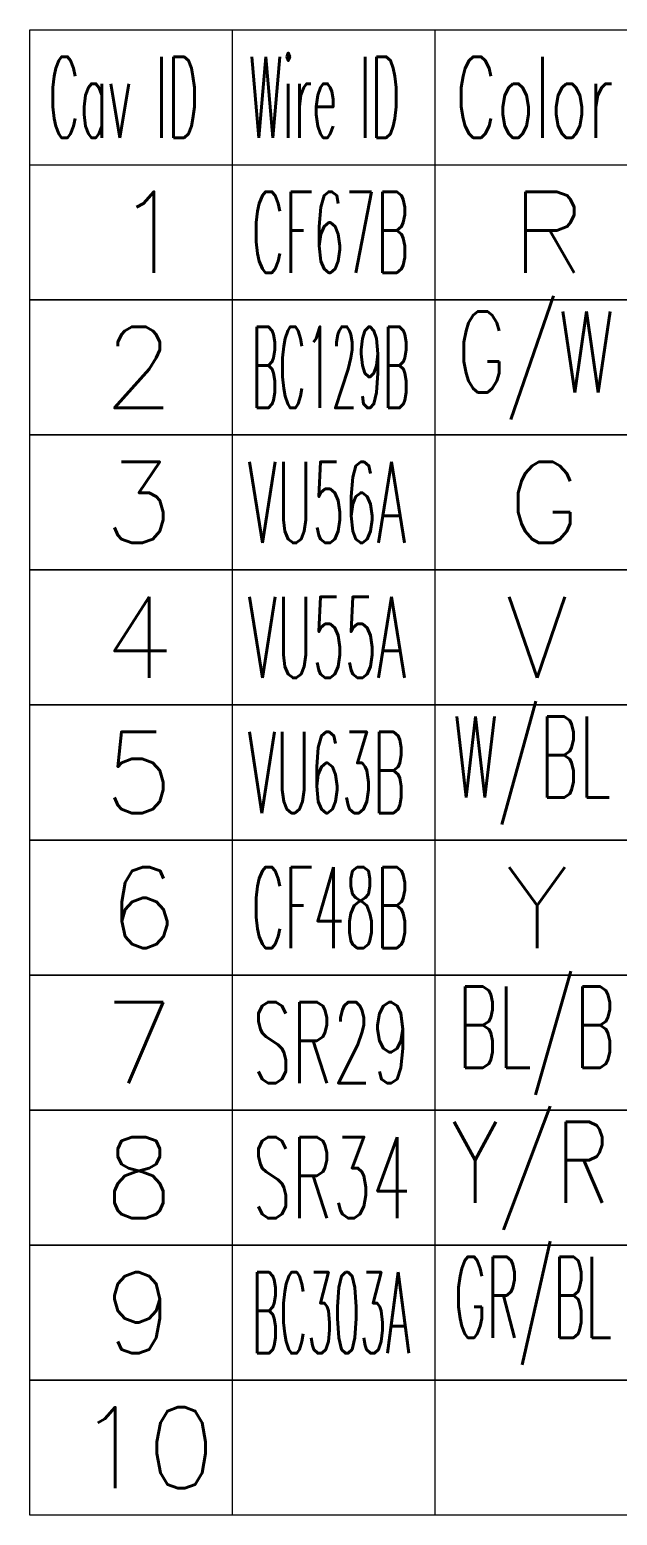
# Model space of a CAD drawing. Header units: inches. Extents: x 47316 to 59086, y 3141 to 11743.
# Drawn here: x 51175 to 51196.7, y 5687 to 5742 of the extents above; entities that cross this region are included whole.
import ezdxf

# ---------------------------------------------------------------- set-up
doc = ezdxf.new("R2010")
doc.units = ezdxf.units.IN
doc.header["$MEASUREMENT"] = 0
doc.styles.get("Standard").update_dxf_attribs({"font": ''})
doc.styles.get('Standard').set_extended_font_data('SimSun')

msp = doc.modelspace()

# ---------------------------------------------------------------- linework, layer by layer
at = {"color": 0, "linetype": 'Continuous', "lineweight": 15}
for p, q in [((51174.988, 5741.991), (51504.988, 5741.991)), ((51174.988, 5736.991), (51174.988, 5741.991)), ((51174.988, 5736.991), (51504.988, 5736.991))]:
    msp.add_line(p, q, dxfattribs=at)
at = {"color": 7, "linetype": 'Continuous', "lineweight": 15}
for p, q in [((51182.488, 5736.991), (51182.488, 5741.991)), ((51189.988, 5736.991), (51189.988, 5741.991))]:
    msp.add_line(p, q, dxfattribs=at)
at = {"color": 102, "linetype": 'Continuous', "lineweight": 15}
for p, q in [((51182.488, 5731.991), (51182.488, 5736.991)), ((51189.988, 5731.991), (51189.988, 5736.991)), ((51182.488, 5726.991), (51182.488, 5731.991)), ((51189.988, 5726.991), (51189.988, 5731.991)), ((51182.488, 5721.991), (51182.488, 5726.991)), ((51189.988, 5721.991), (51189.988, 5726.991)), ((51182.488, 5716.991), (51182.488, 5721.991)), ((51189.988, 5716.991), (51189.988, 5721.991)), ((51182.488, 5711.991), (51182.488, 5716.991)), ((51189.988, 5711.991), (51189.988, 5716.991)), ((51182.488, 5706.991), (51182.488, 5711.991)), ((51189.988, 5706.991), (51189.988, 5711.991)), ((51182.488, 5701.991), (51182.488, 5706.991)), ((51189.988, 5701.991), (51189.988, 5706.991)), ((51182.488, 5696.991), (51182.488, 5701.991)), ((51189.988, 5696.991), (51189.988, 5701.991)), ((51182.488, 5691.991), (51182.488, 5696.991)), ((51189.988, 5691.991), (51189.988, 5696.991)), ((51182.488, 5686.991), (51182.488, 5691.991)), ((51189.988, 5686.991), (51189.988, 5691.991))]:
    msp.add_line(p, q, dxfattribs=at)
at = {"color": 0, "linetype": 'Continuous', "lineweight": 15}
for points in [[(51174.988, 5731.991), (51174.988, 5736.991), (51257.488, 5736.991), (51257.488, 5731.991)], [(51174.988, 5726.991), (51174.988, 5731.991), (51257.488, 5731.991), (51257.488, 5726.991)], [(51174.988, 5721.991), (51174.988, 5726.991), (51257.488, 5726.991), (51257.488, 5721.991)], [(51174.988, 5716.991), (51174.988, 5721.991), (51257.488, 5721.991), (51257.488, 5716.991)], [(51174.988, 5711.991), (51174.988, 5716.991), (51257.488, 5716.991), (51257.488, 5711.991)], [(51174.988, 5706.991), (51174.988, 5711.991), (51257.488, 5711.991), (51257.488, 5706.991)], [(51174.988, 5701.991), (51174.988, 5706.991), (51257.488, 5706.991), (51257.488, 5701.991)], [(51174.988, 5696.991), (51174.988, 5701.991), (51257.488, 5701.991), (51257.488, 5696.991)], [(51174.988, 5691.991), (51174.988, 5696.991), (51257.488, 5696.991), (51257.488, 5691.991)], [(51174.988, 5686.991), (51174.988, 5691.991), (51257.488, 5691.991), (51257.488, 5686.991)]]:
    msp.add_lwpolyline(points, close=True, dxfattribs=at)

# ---------------------------------------------------------------- texts
at = {"color": 7, "linetype": 'Continuous', "lineweight": 15, "char_height": 3, "attachment_point": 1}
for s, insert, width in [('\\Fromans.shx;\\W0.4292452830;\\T1.0000000000;\\o\\lCav ID', (51175.672, 5740.991), 6.5), ('\\Fromans.shx;\\W0.4026548673;\\T1.0000000000;\\o\\lWire ID', (51183.103, 5740.991), 6.5), ('\\Fromans.shx;\\W0.5687500000;\\T1.0000000000;\\o\\lColor', (51190.732, 5740.991), 6.5), ('\\Fromans.shx;\\W1.0000000000;\\T1.0000000000;\\o\\l1', (51178.167, 5735.991), 2.85714), ('\\Fromans.shx;\\W1.0000000000;\\T1.0000000000;\\o\\l2', (51177.738, 5730.991), 2.85714), ('\\Fromans.shx;\\W1.0000000000;\\T1.0000000000;\\o\\l3', (51177.738, 5725.991), 2.85714), ('\\Fromans.shx;\\W1.0000000000;\\T1.0000000000;\\o\\l4', (51177.738, 5720.991), 2.85714), ('\\Fromans.shx;\\W1.0000000000;\\T1.0000000000;\\o\\l5', (51177.738, 5715.991), 2.85714), ('\\Fromans.shx;\\W1.0000000000;\\T1.0000000000;\\o\\l6', (51177.881, 5710.991), 2.85714), ('\\Fromans.shx;\\W1.0000000000;\\T1.0000000000;\\o\\l7', (51177.738, 5705.991), 2.85714), ('\\Fromans.shx;\\W1.0000000000;\\T1.0000000000;\\o\\l8', (51177.738, 5700.991), 2.85714), ('\\Fromans.shx;\\W1.0000000000;\\T1.0000000000;\\o\\l9', (51177.738, 5695.991), 2.85714), ('\\Fromans.shx;\\W1.0000000000;\\T1.0000000000;\\o\\l10', (51176.738, 5690.991), 5.71429)]:
    msp.add_mtext(s, dxfattribs=dict(at, insert=insert, width=width))
at = {"color": 21, "linetype": 'Continuous', "lineweight": 15, "char_height": 3, "width": 6.5, "attachment_point": 1}
for s, insert in [('\\Fromans.shx;\\W0.4550000000;\\T1.0000000000;\\o\\lCF67B', (51183.183, 5735.991)), ('\\Fromans.shx;\\W0.3699186992;\\T1.0000000000;\\o\\lBC129B', (51183.2, 5730.991)), ('\\Fromans.shx;\\W0.4642857143;\\T1.0000000000;\\o\\lVU56A', (51183.055, 5725.991)), ('\\Fromans.shx;\\W0.4642857143;\\T1.0000000000;\\o\\lVU55A', (51183.055, 5720.991)), ('\\Fromans.shx;\\W0.4504950495;\\T1.0000000000;\\o\\lVU63B', (51183.053, 5715.991)), ('\\Fromans.shx;\\W0.4550000000;\\T1.0000000000;\\o\\lCF48B', (51183.183, 5710.991)), ('\\Fromans.shx;\\W0.5617283951;\\T1.0000000000;\\o\\lSR29', (51183.229, 5705.991)), ('\\Fromans.shx;\\W0.5617283951;\\T1.0000000000;\\o\\lSR34', (51183.229, 5700.991)), ('\\Fromans.shx;\\W0.3791666667;\\T1.0000000000;\\o\\lBC303A', (51183.205, 5695.991))]:
    msp.add_mtext(s, dxfattribs=dict(at, insert=insert))
at = {"color": 140, "linetype": 'Continuous', "lineweight": 15, "char_height": 3, "attachment_point": 1}
for s, insert, width in [('\\Fromans.shx;\\W1.0000000000;\\T1.0000000000;\\o\\lR', (51192.81, 5735.991), 3), ('\\Fromans.shx;\\W0.6791044776;\\T1.0000000000;\\o\\lG/W', (51190.779, 5731.562), 6.5), ('\\Fromans.shx;\\W1.0000000000;\\T1.0000000000;\\o\\lG', (51192.667, 5725.991), 3), ('\\Fromans.shx;\\W1.0000000000;\\T1.0000000000;\\o\\lV', (51192.595, 5720.991), 2.57143), ('\\Fromans.shx;\\W0.5416666667;\\T1.0000000000;\\o\\lW/BL', (51190.643, 5716.562), 6.5), ('\\Fromans.shx;\\W1.0000000000;\\T1.0000000000;\\o\\lY', (51192.595, 5710.991), 2.57143), ('\\Fromans.shx;\\W0.5617283951;\\T1.0000000000;\\o\\lBL/B', (51190.809, 5706.562), 6.5), ('\\Fromans.shx;\\W0.7459016393;\\T1.0000000000;\\o\\lY/R', (51190.595, 5701.562), 6.5), ('\\Fromans.shx;\\W0.4460784314;\\T1.0000000000;\\o\\lGR/BL', (51190.679, 5696.562), 6.5)]:
    msp.add_mtext(s, dxfattribs=dict(at, insert=insert, width=width))

doc.saveas('drawing.dxf')
